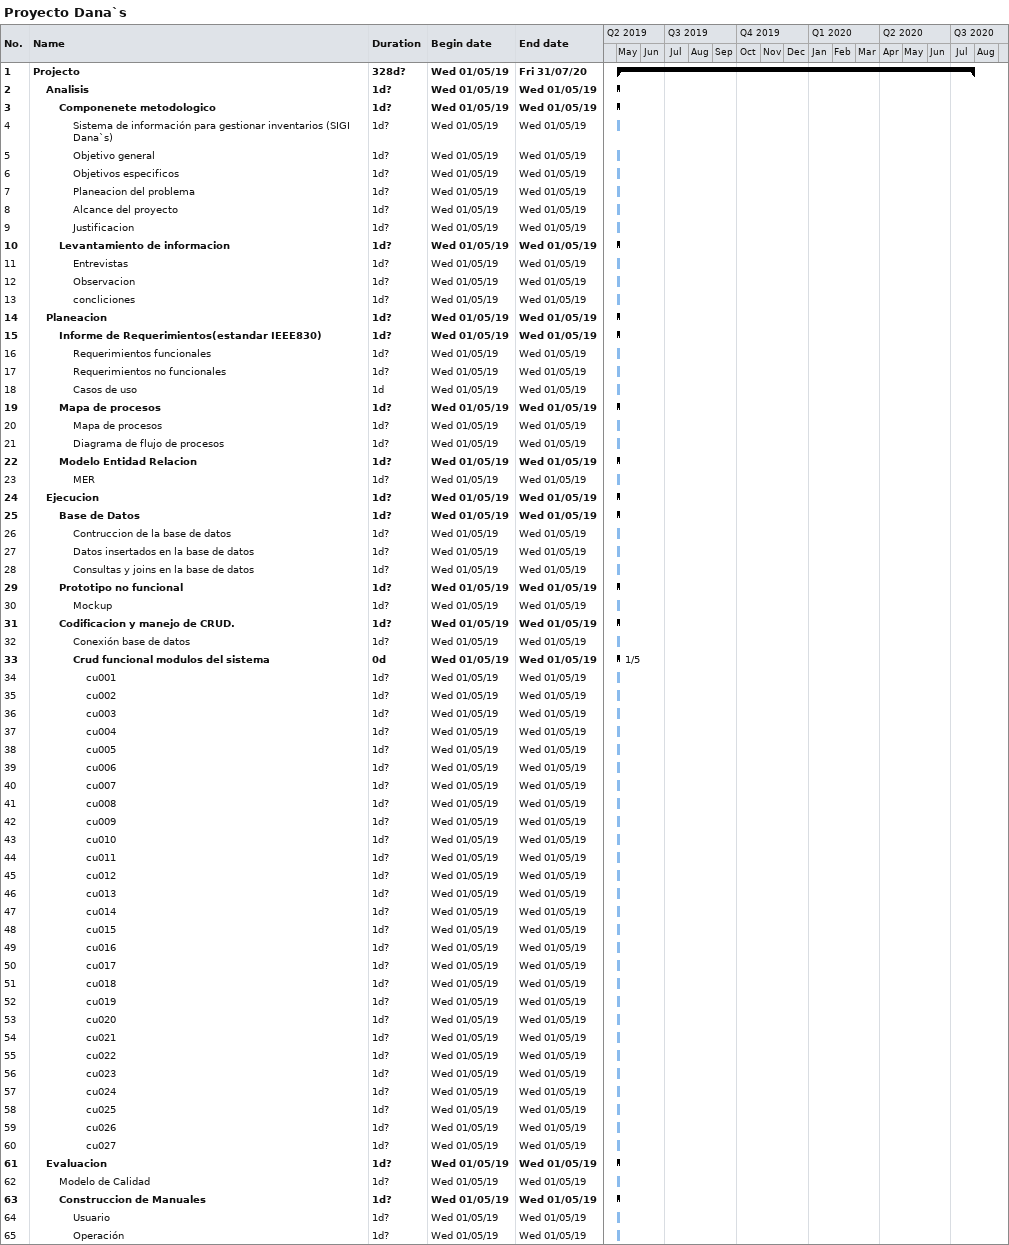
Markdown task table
Proyecto Dana`s

| ID | Level | Task | Duration | Start | Finish |
|---|---|---|---|---|---|
| 1 | 1 | **Projecto** | 328d? | 2019-05-01 | 2020-07-31 |
| 2 | 2 | **Analisis** | 1d? | 2019-05-01 | 2019-05-01 |
| 3 | 3 | **Componenete metodologico** | 1d? | 2019-05-01 | 2019-05-01 |
| 4 | 4 | Sistema de información para gestionar inventarios (SIGI Dana`s) | 1d? | 2019-05-01 | 2019-05-01 |
| 5 | 4 | Objetivo general | 1d? | 2019-05-01 | 2019-05-01 |
| 6 | 4 | Objetivos especificos | 1d? | 2019-05-01 | 2019-05-01 |
| 7 | 4 | Planeacion del problema | 1d? | 2019-05-01 | 2019-05-01 |
| 8 | 4 | Alcance del proyecto | 1d? | 2019-05-01 | 2019-05-01 |
| 9 | 4 | Justificacion | 1d? | 2019-05-01 | 2019-05-01 |
| 10 | 3 | **Levantamiento de informacion** | 1d? | 2019-05-01 | 2019-05-01 |
| 11 | 4 | Entrevistas | 1d? | 2019-05-01 | 2019-05-01 |
| 12 | 4 | Observacion | 1d? | 2019-05-01 | 2019-05-01 |
| 13 | 4 | concliciones | 1d? | 2019-05-01 | 2019-05-01 |
| 14 | 2 | **Planeacion** | 1d? | 2019-05-01 | 2019-05-01 |
| 15 | 3 | **Informe de Requerimientos(estandar IEEE830)** | 1d? | 2019-05-01 | 2019-05-01 |
| 16 | 4 | Requerimientos funcionales | 1d? | 2019-05-01 | 2019-05-01 |
| 17 | 4 | Requerimientos no funcionales | 1d? | 2019-05-01 | 2019-05-01 |
| 18 | 4 | Casos de uso | 1d | 2019-05-01 | 2019-05-01 |
| 19 | 3 | **Mapa de procesos** | 1d? | 2019-05-01 | 2019-05-01 |
| 20 | 4 | Mapa de procesos | 1d? | 2019-05-01 | 2019-05-01 |
| 21 | 4 | Diagrama de flujo de procesos | 1d? | 2019-05-01 | 2019-05-01 |
| 22 | 3 | **Modelo Entidad Relacion** | 1d? | 2019-05-01 | 2019-05-01 |
| 23 | 4 | MER | 1d? | 2019-05-01 | 2019-05-01 |
| 24 | 2 | **Ejecucion** | 1d? | 2019-05-01 | 2019-05-01 |
| 25 | 3 | **Base de Datos** | 1d? | 2019-05-01 | 2019-05-01 |
| 26 | 4 | Contruccion de la base de datos | 1d? | 2019-05-01 | 2019-05-01 |
| 27 | 4 | Datos insertados en la base de datos | 1d? | 2019-05-01 | 2019-05-01 |
| 28 | 4 | Consultas y joins en la base de datos | 1d? | 2019-05-01 | 2019-05-01 |
| 29 | 3 | **Prototipo no funcional** | 1d? | 2019-05-01 | 2019-05-01 |
| 30 | 4 | Mockup | 1d? | 2019-05-01 | 2019-05-01 |
| 31 | 3 | **Codificacion y manejo de CRUD.** | 1d? | 2019-05-01 | 2019-05-01 |
| 32 | 4 | Conexión base de datos | 1d? | 2019-05-01 | 2019-05-01 |
| 33 | 4 | **Crud funcional modulos del sistema** | 0d | 2019-05-01 | 2019-05-01 |
| 34 | 5 | cu001 | 1d? | 2019-05-01 | 2019-05-01 |
| 35 | 5 | cu002 | 1d? | 2019-05-01 | 2019-05-01 |
| 36 | 5 | cu003 | 1d? | 2019-05-01 | 2019-05-01 |
| 37 | 5 | cu004 | 1d? | 2019-05-01 | 2019-05-01 |
| 38 | 5 | cu005 | 1d? | 2019-05-01 | 2019-05-01 |
| 39 | 5 | cu006 | 1d? | 2019-05-01 | 2019-05-01 |
| 40 | 5 | cu007 | 1d? | 2019-05-01 | 2019-05-01 |
| 41 | 5 | cu008 | 1d? | 2019-05-01 | 2019-05-01 |
| 42 | 5 | cu009 | 1d? | 2019-05-01 | 2019-05-01 |
| 43 | 5 | cu010 | 1d? | 2019-05-01 | 2019-05-01 |
| 44 | 5 | cu011 | 1d? | 2019-05-01 | 2019-05-01 |
| 45 | 5 | cu012 | 1d? | 2019-05-01 | 2019-05-01 |
| 46 | 5 | cu013 | 1d? | 2019-05-01 | 2019-05-01 |
| 47 | 5 | cu014 | 1d? | 2019-05-01 | 2019-05-01 |
| 48 | 5 | cu015 | 1d? | 2019-05-01 | 2019-05-01 |
| 49 | 5 | cu016 | 1d? | 2019-05-01 | 2019-05-01 |
| 50 | 5 | cu017 | 1d? | 2019-05-01 | 2019-05-01 |
| 51 | 5 | cu018 | 1d? | 2019-05-01 | 2019-05-01 |
| 52 | 5 | cu019 | 1d? | 2019-05-01 | 2019-05-01 |
| 53 | 5 | cu020 | 1d? | 2019-05-01 | 2019-05-01 |
| 54 | 5 | cu021 | 1d? | 2019-05-01 | 2019-05-01 |
| 55 | 5 | cu022 | 1d? | 2019-05-01 | 2019-05-01 |
| 56 | 5 | cu023 | 1d? | 2019-05-01 | 2019-05-01 |
| 57 | 5 | cu024 | 1d? | 2019-05-01 | 2019-05-01 |
| 58 | 5 | cu025 | 1d? | 2019-05-01 | 2019-05-01 |
| 59 | 5 | cu026 | 1d? | 2019-05-01 | 2019-05-01 |
| 60 | 5 | cu027 | 1d? | 2019-05-01 | 2019-05-01 |
| 61 | 2 | **Evaluacion** | 1d? | 2019-05-01 | 2019-05-01 |
| 62 | 3 | Modelo de Calidad | 1d? | 2019-05-01 | 2019-05-01 |
| 63 | 3 | **Construccion de Manuales** | 1d? | 2019-05-01 | 2019-05-01 |
| 64 | 4 | Usuario | 1d? | 2019-05-01 | 2019-05-01 |
| 65 | 4 | Operación | 1d? | 2019-05-01 | 2019-05-01 |
